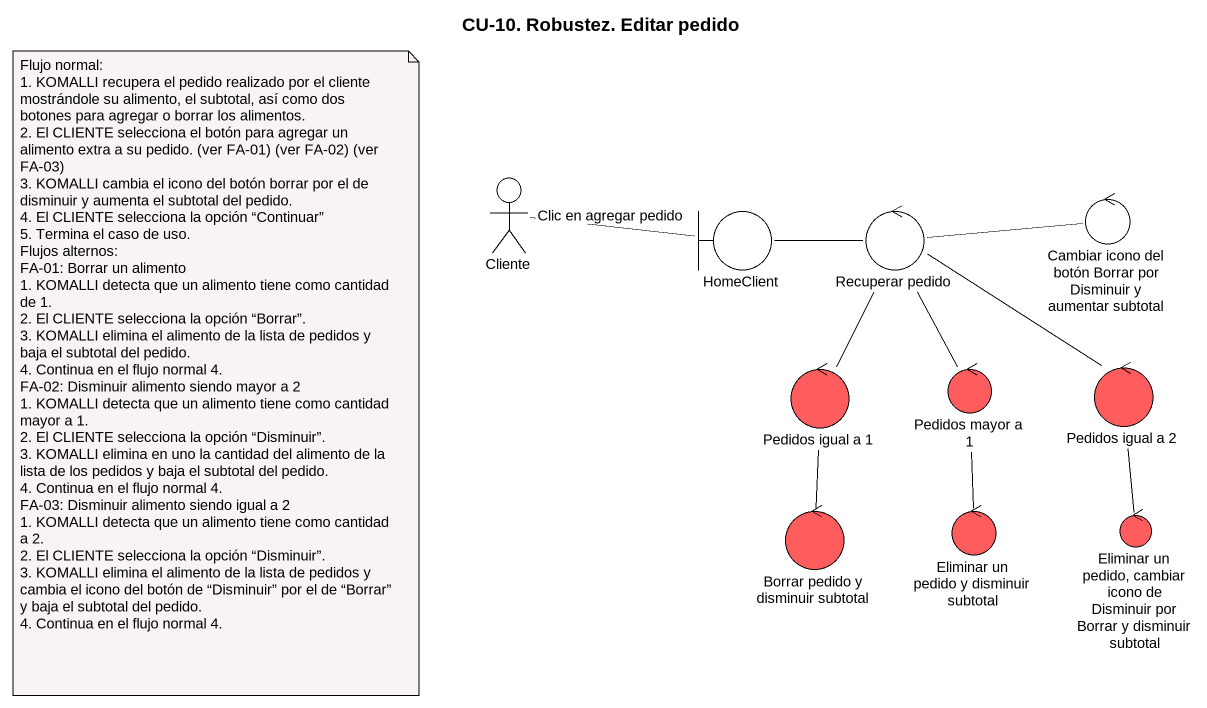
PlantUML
@startuml
title CU-10. Robustez. Editar pedido
actor Cliente
boundary HomeClient
control "Recuperar pedido" as Recuperar_pedido
control "Cambiar icono del botón Borrar por Disminuir y aumentar subtotal" as Cambiar_icono_del_botón
control "Pedidos igual a 2" as Pedidos_igual_a_2 #FF5D5D
control "Pedidos igual a 1" as Pedidos_igual_a_1 #FF5D5D
control "Pedidos mayor a 1" as Pedidos_mayor_a_1 #FF5D5D
control "Borrar pedido y disminuir subtotal" as Borrar_pedido_y_disminuir #FF5D5D
control "Eliminar un pedido y disminuir subtotal" as Eliminar_un_pedido_y #FF5D5D
control "Eliminar un pedido, cambiar icono de Disminuir por Borrar y disminuir subtotal" as Eliminar_un_pedido_cambiar #FF5D5D
Cliente -right- HomeClient : Clic en agregar pedido
HomeClient -right- Recuperar_pedido
Recuperar_pedido -right- Cambiar_icono_del_botón
Recuperar_pedido -- Pedidos_igual_a_2
Recuperar_pedido -- Pedidos_igual_a_1
Recuperar_pedido -- Pedidos_mayor_a_1
Pedidos_igual_a_2 -- Eliminar_un_pedido_cambiar
Pedidos_igual_a_1 -- Borrar_pedido_y_disminuir
Pedidos_mayor_a_1 -- Eliminar_un_pedido_y
note as N1
  Flujo normal:
  1. KOMALLI recupera el pedido realizado por el cliente mostrándole su alimento, el subtotal, así como dos botones para agregar o borrar los alimentos.
  2. El CLIENTE selecciona el botón para agregar un alimento extra a su pedido. (ver FA-01) (ver FA-02) (ver FA-03)
  3. KOMALLI cambia el icono del botón borrar por el de disminuir y aumenta el subtotal del pedido.
  4. El CLIENTE selecciona la opción “Continuar”
  5. Termina el caso de uso.
  Flujos alternos:
  FA-01: Borrar un alimento
  1. KOMALLI detecta que un alimento tiene como cantidad de 1.
  2. El CLIENTE selecciona la opción “Borrar”.
  3. KOMALLI elimina el alimento de la lista de pedidos y baja el subtotal del pedido.
  4. Continua en el flujo normal 4.
  FA-02: Disminuir alimento siendo mayor a 2
  1. KOMALLI detecta que un alimento tiene como cantidad mayor a 1.
  2. El CLIENTE selecciona la opción “Disminuir”.
  3. KOMALLI elimina en uno la cantidad del alimento de la lista de los pedidos y baja el subtotal del pedido.
  4. Continua en el flujo normal 4.
  FA-03: Disminuir alimento siendo igual a 2
  1. KOMALLI detecta que un alimento tiene como cantidad a 2.
  2. El CLIENTE selecciona la opción “Disminuir”.
  3. KOMALLI elimina el alimento de la lista de pedidos y cambia el icono del botón de “Disminuir” por el de “Borrar” y baja el subtotal del pedido.
  4. Continua en el flujo normal 4.
end note
@enduml
